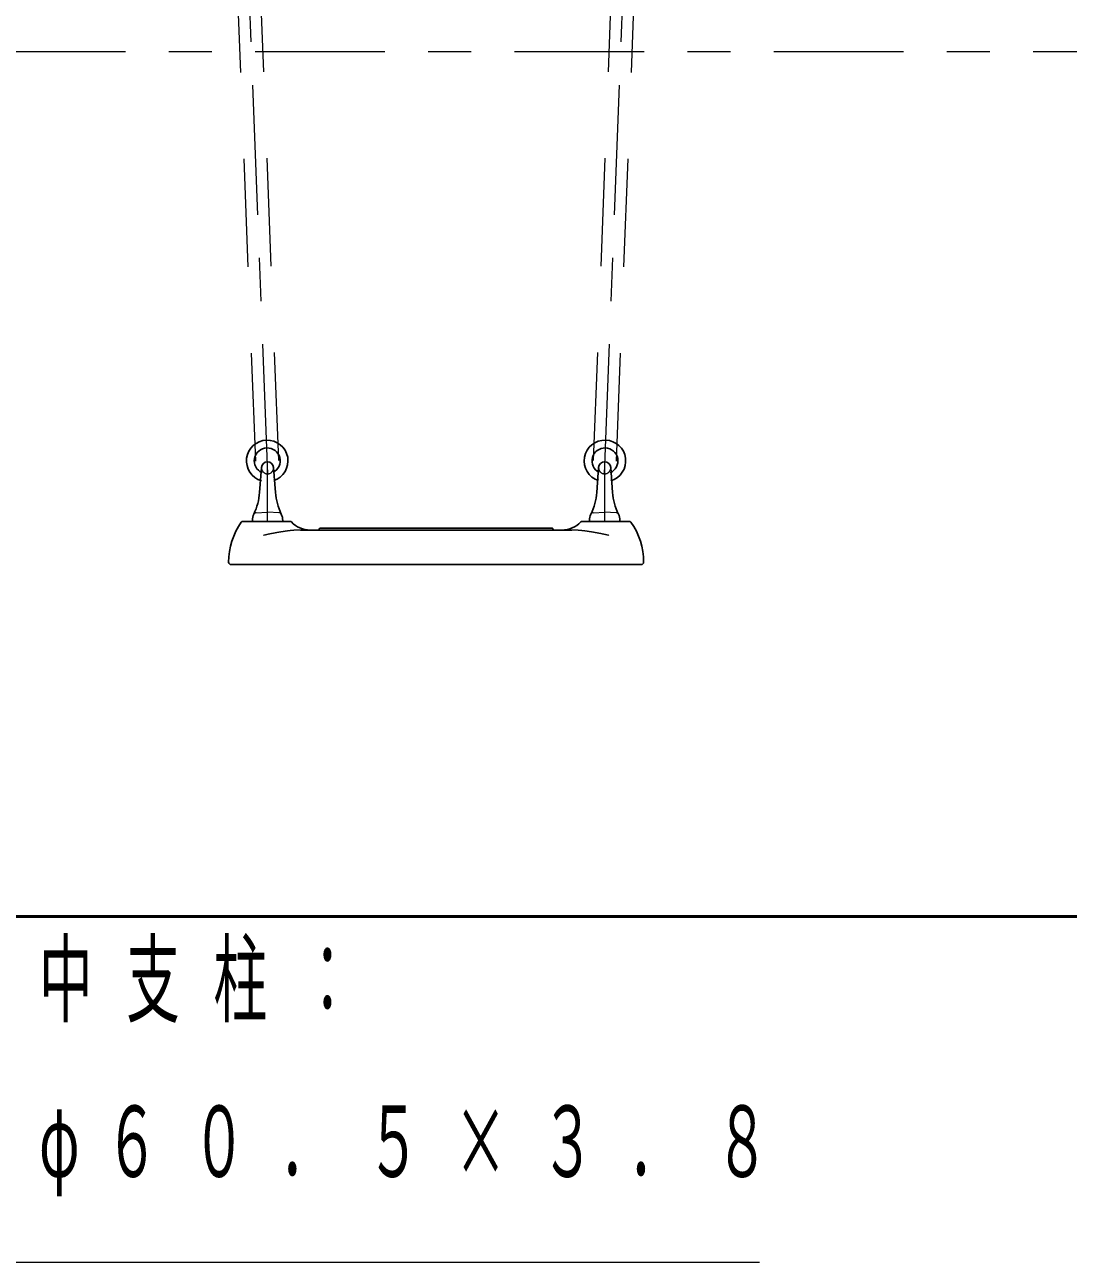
# Model space of a CAD drawing. Units: millimetres on the paper, scale 1:50. Extents: x 197 to 617, y 140 to 437.
# Drawn here: x 312.66 to 336.81, y 205.01 to 233.64 of the extents above; entities that cross this region are included whole.
import ezdxf

# ---------------------------------------------------------------- set-up
doc = ezdxf.new("R2010")
doc.units = ezdxf.units.MM
doc.linetypes.add('USER1', pattern=[4.5, 2.5, -2])
doc.linetypes.add('USER2', pattern=[6, 3, -1, 1, -1])
doc.layers.add('線', color=2, linetype='Continuous', lineweight=25)
doc.layers.add('補助', color=2, linetype='Continuous', lineweight=13)
doc.styles.add('ＭＳ ゴシック', font='')
doc.styles.get('ＭＳ ゴシック').set_extended_font_data('MS Gothic')

msp = doc.modelspace()

# ---------------------------------------------------------------- linework, layer by layer
at = {"layer": '線', "color": 4, "linetype": 'USER1', "lineweight": 13}
for p, q in [((318.009, 223.537), (316.616, 259.796)), ((318.539, 223.557), (317.145, 259.816)), ((325.823, 223.557), (327.216, 259.816)), ((326.352, 223.537), (327.745, 259.796))]:
    msp.add_line(p, q, dxfattribs=at)
at = {"layer": '線', "color": 1, "linetype": 'USER2', "lineweight": 13}
for p, q in [((318.285, 223.247), (316.881, 259.806)), ((326.076, 223.247), (327.481, 259.806)), ((362.994, 233.007), (244.167, 233.007))]:
    msp.add_line(p, q, dxfattribs=at)
at = {"layer": '線', "color": 7}
for p, q in [((318.141, 223.397), (318.097, 222.817)), ((318.42, 223.397), (318.464, 222.817)), ((325.941, 223.397), (325.897, 222.817)), ((326.22, 223.397), (326.264, 222.817))]:
    msp.add_line(p, q, dxfattribs=at)
at = {"layer": '線', "linetype": 'USER2', "lineweight": 13}
for p, q in [((318.281, 222.147), (318.281, 223.527)), ((326.081, 222.147), (326.081, 223.527))]:
    msp.add_line(p, q, dxfattribs=at)
at = {"layer": '線', "color": 7, "lineweight": 13}
for p, q in [((318.013, 222.347), (318.281, 222.361)), ((318.548, 222.347), (318.281, 222.361)), ((325.813, 222.347), (326.081, 222.361)), ((326.348, 222.347), (326.081, 222.361)), ((318.607, 222.147), (317.955, 222.147)), ((325.755, 222.147), (326.407, 222.147))]:
    msp.add_line(p, q, dxfattribs=at)
at = {"layer": '線', "color": 131}
for p, q in [((317.706, 222.147), (318.803, 222.147)), ((318.516, 222.147), (318.555, 222.147)), ((319.041, 221.947), (325.32, 221.947)), ((319.481, 221.98), (319.476, 221.967)), ((319.491, 221.987), (319.591, 221.987)), ((319.591, 221.987), (324.77, 221.987)), ((324.77, 221.987), (324.871, 221.987)), ((324.885, 221.967), (324.88, 221.98)), ((325.558, 222.147), (326.655, 222.147)), ((325.806, 222.147), (325.846, 222.147)), ((326.921, 221.147), (317.441, 221.147))]:
    msp.add_line(p, q, dxfattribs=at)
at = {"layer": '線', "color": 7, "lineweight": 50}
msp.add_line((366.521, 213.007), (304.186, 213.007), dxfattribs=at)
at = {"layer": '線', "color": 7}
for centre, radius, start, end in [((318.274, 223.547), 0.48, 92.1373, 253.5957), ((318.274, 223.547), 0.48, 288.0426, 92.1373), ((326.087, 223.547), 0.48, 87.8627, 251.9574), ((326.087, 223.547), 0.48, 286.4043, 87.8627), ((318.274, 223.547), 0.3, 92.1373, 246.205), ((318.274, 223.547), 0.3, 296.528, 92.1373), ((326.087, 223.547), 0.3, 87.8627, 243.472), ((326.087, 223.547), 0.3, 293.795, 87.8627), ((318.281, 223.387), 0.14, 4.2913, 175.7087), ((326.081, 223.387), 0.14, 4.2913, 175.7087), ((316.701, 222.921), 1.4, 334.3662, 355.7087), ((319.86, 222.921), 1.4, 184.2913, 205.6338), ((324.501, 222.921), 1.4, 334.3662, 355.7087), ((327.66, 222.921), 1.4, 184.2913, 205.6338), ((318.265, 222.171), 0.335, 154.3662, 180), ((318.296, 222.171), 0.335, 0, 24.9727), ((326.065, 222.171), 0.335, 155.0273, 180), ((326.096, 222.171), 0.335, 0, 25.6338)]:
    msp.add_arc(centre, radius, start, end, dxfattribs=at)
at = {"layer": '線', "color": 7, "linetype": 'USER1', "lineweight": 13}
for centre in [(318.281, 223.387), (326.081, 223.387)]:
    msp.add_arc(centre, 0.14, 175.7087, 4.2913, dxfattribs=at)
at = {"layer": '線', "color": 7, "lineweight": 13}
for centre, radius, start, end in [((317.955, 222.171), 0.024, 180, 270), ((318.016, 222.287), 0.06, 90, 155.0273), ((318.545, 222.287), 0.06, 24.9727, 90), ((318.607, 222.171), 0.024, 270, 0), ((325.755, 222.171), 0.024, 180, 270), ((325.816, 222.287), 0.06, 90, 155.0273), ((326.345, 222.287), 0.06, 24.9727, 90), ((326.407, 222.171), 0.024, 270, 0)]:
    msp.add_arc(centre, radius, start, end, dxfattribs=at)
at = {"layer": '線', "color": 131}
for centre, radius, start, end in [((318.981, 221.207), 1.6, 144.7656, 180), ((317.706, 222.107), 0.04, 90, 144.7656), ((318.803, 222.107), 0.04, 43.4325, 90), ((319.268, 222.547), 0.6, 223.4325, 270), ((319.448, 221.977), 0.03, 270, 340), ((319.491, 221.977), 0.01, 90, 160), ((324.871, 221.977), 0.01, 20, 90), ((324.913, 221.977), 0.03, 200, 270), ((325.093, 222.547), 0.6, 270, 316.5675), ((325.558, 222.107), 0.04, 90, 136.5675), ((326.655, 222.107), 0.04, 35.2344, 90), ((325.381, 221.207), 1.6, 0, 35.2344), ((317.441, 221.207), 0.06, 180, 270), ((326.921, 221.207), 0.06, 270, 0)]:
    msp.add_arc(centre, radius, start, end, dxfattribs=at)
at = {"layer": '線', "color": 131, "lineweight": 13}
for points, knots in [([(318.833, 221.935), (318.829, 221.935), (318.826, 221.934), (318.823, 221.934), (318.819, 221.934), (318.816, 221.933), (318.813, 221.933), (318.81, 221.933), (318.806, 221.932), (318.803, 221.932), (318.8, 221.931), (318.796, 221.931), (318.793, 221.931), (318.79, 221.93), (318.786, 221.93), (318.783, 221.93), (318.78, 221.929), (318.777, 221.929), (318.773, 221.928), (318.77, 221.928), (318.767, 221.928), (318.763, 221.927), (318.76, 221.927), (318.757, 221.926), (318.754, 221.926), (318.75, 221.926), (318.747, 221.925), (318.744, 221.925), (318.74, 221.924), (318.737, 221.924), (318.734, 221.923), (318.731, 221.923), (318.727, 221.923), (318.724, 221.922), (318.721, 221.922), (318.717, 221.921), (318.714, 221.921), (318.711, 221.92), (318.708, 221.92), (318.704, 221.92), (318.701, 221.919), (318.698, 221.919), (318.695, 221.918), (318.691, 221.918), (318.688, 221.917), (318.685, 221.917), (318.681, 221.916), (318.678, 221.916), (318.675, 221.915), (318.672, 221.915), (318.668, 221.914), (318.665, 221.914), (318.662, 221.913), (318.658, 221.913), (318.655, 221.912), (318.652, 221.912), (318.649, 221.911), (318.645, 221.911), (318.642, 221.91), (318.639, 221.91), (318.636, 221.909), (318.632, 221.909), (318.629, 221.908), (318.626, 221.908), (318.622, 221.907), (318.619, 221.907), (318.616, 221.906), (318.613, 221.906), (318.609, 221.905), (318.606, 221.905), (318.603, 221.904), (318.6, 221.904), (318.596, 221.903), (318.593, 221.903), (318.59, 221.902), (318.587, 221.902), (318.583, 221.901), (318.58, 221.901), (318.577, 221.9), (318.573, 221.9), (318.57, 221.899), (318.567, 221.898), (318.564, 221.898), (318.56, 221.897), (318.557, 221.897), (318.554, 221.896), (318.551, 221.896), (318.547, 221.895), (318.544, 221.895), (318.541, 221.894), (318.538, 221.893), (318.534, 221.893), (318.531, 221.892), (318.528, 221.892), (318.524, 221.891), (318.521, 221.891), (318.518, 221.89), (318.515, 221.889), (318.511, 221.889), (318.508, 221.888), (318.505, 221.888), (318.502, 221.887), (318.498, 221.887), (318.495, 221.886), (318.492, 221.885), (318.489, 221.885), (318.485, 221.884), (318.482, 221.884), (318.479, 221.883), (318.476, 221.882), (318.472, 221.882), (318.469, 221.881), (318.466, 221.881), (318.463, 221.88), (318.459, 221.879), (318.456, 221.879), (318.453, 221.878), (318.45, 221.878), (318.446, 221.877), (318.443, 221.876), (318.44, 221.876), (318.437, 221.875), (318.433, 221.875), (318.43, 221.874), (318.427, 221.873), (318.424, 221.873), (318.42, 221.872), (318.417, 221.871), (318.414, 221.871), (318.411, 221.87), (318.407, 221.87), (318.404, 221.869), (318.401, 221.868), (318.397, 221.868), (318.394, 221.867), (318.391, 221.866), (318.388, 221.866), (318.385, 221.865), (318.381, 221.864), (318.378, 221.864), (318.375, 221.863), (318.372, 221.863), (318.368, 221.862), (318.365, 221.861), (318.362, 221.861), (318.359, 221.86), (318.355, 221.859), (318.352, 221.859), (318.349, 221.858), (318.346, 221.857), (318.342, 221.857), (318.339, 221.856), (318.336, 221.855), (318.333, 221.855), (318.329, 221.854), (318.326, 221.853), (318.323, 221.853), (318.32, 221.852), (318.316, 221.851), (318.313, 221.851), (318.31, 221.85), (318.307, 221.849), (318.303, 221.849), (318.3, 221.848), (318.297, 221.847), (318.294, 221.847), (318.29, 221.846), (318.287, 221.845), (318.284, 221.845), (318.281, 221.844), (318.277, 221.843), (318.274, 221.843), (318.271, 221.842), (318.268, 221.841), (318.264, 221.841), (318.261, 221.84), (318.258, 221.839), (318.255, 221.839), (318.252, 221.838), (318.248, 221.837), (318.245, 221.837), (318.242, 221.836), (318.239, 221.835), (318.235, 221.834), (318.232, 221.834), (318.229, 221.833), (318.226, 221.832), (318.222, 221.832), (318.219, 221.831), (318.216, 221.83), (318.213, 221.83), (318.209, 221.829), (318.206, 221.828), (318.203, 221.828), (318.2, 221.827), (318.196, 221.826), (318.193, 221.825), (318.19, 221.825), (318.187, 221.824)], [0, 0, 0, 0, 1, 1, 1, 2, 2, 2, 3, 3, 3, 4, 4, 4, 5, 5, 5, 6, 6, 6, 7, 7, 7, 8, 8, 8, 9, 9, 9, 10, 10, 10, 11, 11, 11, 12, 12, 12, 13, 13, 13, 14, 14, 14, 15, 15, 15, 16, 16, 16, 17, 17, 17, 18, 18, 18, 19, 19, 19, 20, 20, 20, 21, 21, 21, 22, 22, 22, 23, 23, 23, 24, 24, 24, 25, 25, 25, 26, 26, 26, 27, 27, 27, 28, 28, 28, 29, 29, 29, 30, 30, 30, 31, 31, 31, 32, 32, 32, 33, 33, 33, 34, 34, 34, 35, 35, 35, 36, 36, 36, 37, 37, 37, 38, 38, 38, 39, 39, 39, 40, 40, 40, 41, 41, 41, 42, 42, 42, 43, 43, 43, 44, 44, 44, 45, 45, 45, 46, 46, 46, 47, 47, 47, 48, 48, 48, 49, 49, 49, 50, 50, 50, 51, 51, 51, 52, 52, 52, 53, 53, 53, 54, 54, 54, 55, 55, 55, 56, 56, 56, 57, 57, 57, 58, 58, 58, 59, 59, 59, 60, 60, 60, 61, 61, 61, 62, 62, 62, 63, 63, 63, 64, 64, 64, 65, 65, 65, 66, 66, 66, 66]), ([(319.041, 221.947), (319.039, 221.947), (319.036, 221.947), (319.034, 221.947), (319.032, 221.947), (319.029, 221.947), (319.027, 221.947), (319.025, 221.947), (319.022, 221.947), (319.02, 221.947), (319.018, 221.947), (319.015, 221.947), (319.013, 221.947), (319.011, 221.947), (319.008, 221.947), (319.006, 221.946), (319.004, 221.946), (319.001, 221.946), (318.999, 221.946), (318.997, 221.946), (318.995, 221.946), (318.992, 221.946), (318.99, 221.946), (318.988, 221.946), (318.985, 221.946), (318.983, 221.946), (318.981, 221.946), (318.978, 221.946), (318.976, 221.946), (318.974, 221.945), (318.971, 221.945), (318.969, 221.945), (318.967, 221.945), (318.964, 221.945), (318.962, 221.945), (318.96, 221.945), (318.957, 221.945), (318.955, 221.945), (318.953, 221.944), (318.95, 221.944), (318.948, 221.944), (318.946, 221.944), (318.944, 221.944), (318.941, 221.944), (318.939, 221.944), (318.937, 221.944), (318.934, 221.943), (318.932, 221.943), (318.93, 221.943), (318.927, 221.943), (318.925, 221.943), (318.923, 221.943), (318.92, 221.943), (318.918, 221.942), (318.916, 221.942), (318.913, 221.942), (318.911, 221.942), (318.909, 221.942), (318.906, 221.942), (318.904, 221.941), (318.902, 221.941), (318.9, 221.941), (318.897, 221.941), (318.895, 221.941), (318.893, 221.94), (318.89, 221.94), (318.888, 221.94), (318.886, 221.94), (318.883, 221.94), (318.881, 221.94), (318.879, 221.939), (318.876, 221.939), (318.874, 221.939), (318.872, 221.939), (318.869, 221.938), (318.867, 221.938), (318.865, 221.938), (318.863, 221.938), (318.86, 221.938), (318.858, 221.937), (318.856, 221.937), (318.853, 221.937), (318.851, 221.937), (318.849, 221.937), (318.846, 221.936), (318.844, 221.936), (318.842, 221.936), (318.839, 221.936), (318.837, 221.935), (318.835, 221.935), (318.833, 221.935)], [0, 0, 0, 0, 1, 1, 1, 2, 2, 2, 3, 3, 3, 4, 4, 4, 5, 5, 5, 6, 6, 6, 7, 7, 7, 8, 8, 8, 9, 9, 9, 10, 10, 10, 11, 11, 11, 12, 12, 12, 13, 13, 13, 14, 14, 14, 15, 15, 15, 16, 16, 16, 17, 17, 17, 18, 18, 18, 19, 19, 19, 20, 20, 20, 21, 21, 21, 22, 22, 22, 23, 23, 23, 24, 24, 24, 25, 25, 25, 26, 26, 26, 27, 27, 27, 28, 28, 28, 29, 29, 29, 30, 30, 30, 30]), ([(325.529, 221.935), (325.526, 221.935), (325.524, 221.935), (325.522, 221.936), (325.519, 221.936), (325.517, 221.936), (325.515, 221.936), (325.513, 221.937), (325.51, 221.937), (325.508, 221.937), (325.506, 221.937), (325.503, 221.937), (325.501, 221.938), (325.499, 221.938), (325.496, 221.938), (325.494, 221.938), (325.492, 221.938), (325.489, 221.939), (325.487, 221.939), (325.485, 221.939), (325.483, 221.939), (325.48, 221.94), (325.478, 221.94), (325.476, 221.94), (325.473, 221.94), (325.471, 221.94), (325.469, 221.94), (325.466, 221.941), (325.464, 221.941), (325.462, 221.941), (325.459, 221.941), (325.457, 221.941), (325.455, 221.942), (325.452, 221.942), (325.45, 221.942), (325.448, 221.942), (325.446, 221.942), (325.443, 221.942), (325.441, 221.943), (325.439, 221.943), (325.436, 221.943), (325.434, 221.943), (325.432, 221.943), (325.429, 221.943), (325.427, 221.943), (325.425, 221.944), (325.422, 221.944), (325.42, 221.944), (325.418, 221.944), (325.415, 221.944), (325.413, 221.944), (325.411, 221.944), (325.408, 221.944), (325.406, 221.945), (325.404, 221.945), (325.402, 221.945), (325.399, 221.945), (325.397, 221.945), (325.395, 221.945), (325.392, 221.945), (325.39, 221.945), (325.388, 221.945), (325.385, 221.946), (325.383, 221.946), (325.381, 221.946), (325.378, 221.946), (325.376, 221.946), (325.374, 221.946), (325.371, 221.946), (325.369, 221.946), (325.367, 221.946), (325.364, 221.946), (325.362, 221.946), (325.36, 221.946), (325.357, 221.946), (325.355, 221.946), (325.353, 221.947), (325.351, 221.947), (325.348, 221.947), (325.346, 221.947), (325.344, 221.947), (325.341, 221.947), (325.339, 221.947), (325.337, 221.947), (325.334, 221.947), (325.332, 221.947), (325.33, 221.947), (325.327, 221.947), (325.325, 221.947), (325.323, 221.947), (325.32, 221.947)], [0, 0, 0, 0, 1, 1, 1, 2, 2, 2, 3, 3, 3, 4, 4, 4, 5, 5, 5, 6, 6, 6, 7, 7, 7, 8, 8, 8, 9, 9, 9, 10, 10, 10, 11, 11, 11, 12, 12, 12, 13, 13, 13, 14, 14, 14, 15, 15, 15, 16, 16, 16, 17, 17, 17, 18, 18, 18, 19, 19, 19, 20, 20, 20, 21, 21, 21, 22, 22, 22, 23, 23, 23, 24, 24, 24, 25, 25, 25, 26, 26, 26, 27, 27, 27, 28, 28, 28, 29, 29, 29, 30, 30, 30, 30]), ([(326.174, 221.824), (326.171, 221.825), (326.168, 221.825), (326.165, 221.826), (326.162, 221.827), (326.158, 221.828), (326.155, 221.828), (326.152, 221.829), (326.149, 221.83), (326.145, 221.83), (326.142, 221.831), (326.139, 221.832), (326.136, 221.832), (326.132, 221.833), (326.129, 221.834), (326.126, 221.835), (326.123, 221.835), (326.119, 221.836), (326.116, 221.837), (326.113, 221.837), (326.11, 221.838), (326.107, 221.839), (326.103, 221.839), (326.1, 221.84), (326.097, 221.841), (326.094, 221.841), (326.09, 221.842), (326.087, 221.843), (326.084, 221.843), (326.081, 221.844), (326.077, 221.845), (326.074, 221.845), (326.071, 221.846), (326.068, 221.847), (326.064, 221.847), (326.061, 221.848), (326.058, 221.849), (326.055, 221.849), (326.051, 221.85), (326.048, 221.851), (326.045, 221.851), (326.042, 221.852), (326.038, 221.853), (326.035, 221.853), (326.032, 221.854), (326.029, 221.855), (326.025, 221.855), (326.022, 221.856), (326.019, 221.857), (326.016, 221.857), (326.012, 221.858), (326.009, 221.859), (326.006, 221.859), (326.003, 221.86), (325.999, 221.861), (325.996, 221.861), (325.993, 221.862), (325.99, 221.863), (325.986, 221.863), (325.983, 221.864), (325.98, 221.864), (325.977, 221.865), (325.974, 221.866), (325.97, 221.866), (325.967, 221.867), (325.964, 221.868), (325.96, 221.868), (325.957, 221.869), (325.954, 221.87), (325.951, 221.87), (325.948, 221.871), (325.944, 221.871), (325.941, 221.872), (325.938, 221.873), (325.934, 221.873), (325.931, 221.874), (325.928, 221.875), (325.925, 221.875), (325.921, 221.876), (325.918, 221.876), (325.915, 221.877), (325.912, 221.878), (325.908, 221.878), (325.905, 221.879), (325.902, 221.879), (325.899, 221.88), (325.895, 221.881), (325.892, 221.881), (325.889, 221.882), (325.886, 221.882), (325.882, 221.883), (325.879, 221.884), (325.876, 221.884), (325.873, 221.885), (325.869, 221.885), (325.866, 221.886), (325.863, 221.887), (325.86, 221.887), (325.856, 221.888), (325.853, 221.888), (325.85, 221.889), (325.847, 221.889), (325.843, 221.89), (325.84, 221.891), (325.837, 221.891), (325.834, 221.892), (325.83, 221.892), (325.827, 221.893), (325.824, 221.893), (325.82, 221.894), (325.817, 221.895), (325.814, 221.895), (325.811, 221.896), (325.807, 221.896), (325.804, 221.897), (325.801, 221.897), (325.798, 221.898), (325.794, 221.898), (325.791, 221.899), (325.788, 221.9), (325.785, 221.9), (325.781, 221.901), (325.778, 221.901), (325.775, 221.902), (325.771, 221.902), (325.768, 221.903), (325.765, 221.903), (325.762, 221.904), (325.758, 221.904), (325.755, 221.905), (325.752, 221.905), (325.749, 221.906), (325.745, 221.906), (325.742, 221.907), (325.739, 221.907), (325.736, 221.908), (325.732, 221.908), (325.729, 221.909), (325.726, 221.909), (325.722, 221.91), (325.719, 221.91), (325.716, 221.911), (325.713, 221.911), (325.709, 221.912), (325.706, 221.912), (325.703, 221.913), (325.7, 221.913), (325.696, 221.914), (325.693, 221.914), (325.69, 221.915), (325.686, 221.915), (325.683, 221.916), (325.68, 221.916), (325.677, 221.917), (325.673, 221.917), (325.67, 221.918), (325.667, 221.918), (325.663, 221.919), (325.66, 221.919), (325.657, 221.92), (325.654, 221.92), (325.65, 221.92), (325.647, 221.921), (325.644, 221.921), (325.641, 221.922), (325.637, 221.922), (325.634, 221.923), (325.631, 221.923), (325.627, 221.923), (325.624, 221.924), (325.621, 221.924), (325.618, 221.925), (325.614, 221.925), (325.611, 221.926), (325.608, 221.926), (325.604, 221.926), (325.601, 221.927), (325.598, 221.927), (325.595, 221.928), (325.591, 221.928), (325.588, 221.928), (325.585, 221.929), (325.581, 221.929), (325.578, 221.93), (325.575, 221.93), (325.572, 221.93), (325.568, 221.931), (325.565, 221.931), (325.562, 221.931), (325.558, 221.932), (325.555, 221.932), (325.552, 221.933), (325.548, 221.933), (325.545, 221.933), (325.542, 221.934), (325.539, 221.934), (325.535, 221.934), (325.532, 221.935), (325.529, 221.935)], [0, 0, 0, 0, 1, 1, 1, 2, 2, 2, 3, 3, 3, 4, 4, 4, 5, 5, 5, 6, 6, 6, 7, 7, 7, 8, 8, 8, 9, 9, 9, 10, 10, 10, 11, 11, 11, 12, 12, 12, 13, 13, 13, 14, 14, 14, 15, 15, 15, 16, 16, 16, 17, 17, 17, 18, 18, 18, 19, 19, 19, 20, 20, 20, 21, 21, 21, 22, 22, 22, 23, 23, 23, 24, 24, 24, 25, 25, 25, 26, 26, 26, 27, 27, 27, 28, 28, 28, 29, 29, 29, 30, 30, 30, 31, 31, 31, 32, 32, 32, 33, 33, 33, 34, 34, 34, 35, 35, 35, 36, 36, 36, 37, 37, 37, 38, 38, 38, 39, 39, 39, 40, 40, 40, 41, 41, 41, 42, 42, 42, 43, 43, 43, 44, 44, 44, 45, 45, 45, 46, 46, 46, 47, 47, 47, 48, 48, 48, 49, 49, 49, 50, 50, 50, 51, 51, 51, 52, 52, 52, 53, 53, 53, 54, 54, 54, 55, 55, 55, 56, 56, 56, 57, 57, 57, 58, 58, 58, 59, 59, 59, 60, 60, 60, 61, 61, 61, 62, 62, 62, 63, 63, 63, 64, 64, 64, 65, 65, 65, 66, 66, 66, 66])]:
    msp.add_open_spline(points, degree=3, knots=knots, dxfattribs=at)
at = {"layer": '補助'}
for p, q in [((312.269, 205.007), (313.269, 205.007)), ((313.269, 205.007), (329.664, 205.007))]:
    msp.add_line(p, q, dxfattribs=at)

# ---------------------------------------------------------------- texts
at = {"layer": '補助', "char_height": 1.65, "attachment_point": 1, "style": 'ＭＳ ゴシック'}
for s, insert in [('\\T1.63;\\W0.55;中支柱：', (312.994, 212.382)), ('\\T1.63;\\W0.55;φ６０．５×３．８', (312.994, 208.632))]:
    msp.add_mtext(s, dxfattribs=dict(at, insert=insert))

doc.saveas('drawing.dxf')
